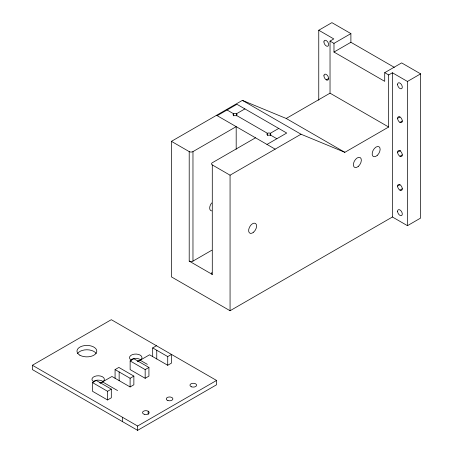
<?xml version="1.0" encoding="UTF-8"?>
<svg xmlns="http://www.w3.org/2000/svg" width="453" height="453" viewBox="0 0 453 453"><rect width="100%" height="100%" fill="white"/><g stroke="black" fill="none" stroke-linecap="round" stroke-linejoin="round"><path stroke-width="0.68" d="M318.759 100.238L318.759 30.243L331.913 22.65L350.894 33.607L350.894 42.288L394.291 67.344M350.894 33.607L333.98 43.375L333.98 52.05L384.716 81.342L384.716 72.667L388.663 74.943L388.663 127.021L330.033 93.171L330.033 41.093L333.793 38.924L318.759 30.243M384.716 72.667L401.63 62.899L420.611 73.856L420.611 218.08L407.457 225.679L392.423 216.998L230.062 310.735L171.432 276.885L171.432 141.342L242.389 100.373L286.211 118.471L344.841 152.321L388.663 127.021M217.191 115.685L236.919 104.292L286.721 133.04L266.987 144.433M333.98 52.05L350.894 42.288M244.909 108.901L236.449 113.782L236.449 115.866M171.432 141.342L189.207 151.602A2.656 1.535 0 0 0 192.967 151.602L236.189 126.653L236.189 149.258M326.273 79.864L328.668 78.482M286.211 118.471L330.033 93.171M255.509 137.803L212.287 162.757A2.656 1.535 0 0 0 212.287 164.926L212.287 274.433L189.207 261.109L189.207 151.602M278.731 128.431L270.277 133.312L270.277 135.396M388.663 74.943L392.423 72.774L407.457 81.455L420.611 73.856M212.287 164.926L230.062 175.192L301.019 134.224L344.841 152.321M397.587 118.324A3.324 1.92 60 0 1 401.115 118.007A3.324 1.92 60 0 1 401.115 122.706A3.324 1.92 60 0 1 397.587 118.324L399.982 116.942M399.937 122.389L402.332 121.008M189.207 261.109A2.656 1.535 0 0 0 192.967 261.109L211.84 250.215M397.587 152.208A3.324 1.92 60 0 1 401.115 151.897A3.324 1.92 60 0 1 401.115 156.591A3.324 1.92 60 0 1 397.587 152.208L400.577 150.481M32.39 365.254L111.313 319.688L216.551 380.446L216.551 384.784L137.621 430.35L32.39 369.597L32.39 365.254L137.621 426.013L216.551 380.446M399.937 156.279L402.332 154.898M397.587 186.092A3.324 1.92 60 0 1 401.115 185.781A3.324 1.92 60 0 1 401.115 190.475A3.324 1.92 60 0 1 397.587 186.092L399.982 184.716M399.937 190.164L402.332 188.782M92.525 382.615L96.285 380.441L111.313 389.121L111.313 397.802L107.559 399.971L92.525 391.29L92.525 382.615L107.559 391.29L111.313 389.121M115.073 378.272L115.073 369.597L118.833 367.423L133.867 376.103L133.867 384.784L130.107 386.953L111.948 376.471L100.204 383.249M130.136 360.933L133.895 358.759L148.929 367.44L148.929 376.12L145.17 378.289L130.136 369.608L130.136 360.933L145.17 369.608L148.929 367.44M152.684 356.59L152.684 347.915L156.444 345.741M137.82 361.568L149.564 354.79L167.718 365.271L171.477 363.102L171.477 354.422L167.718 356.59L152.684 347.915M115.073 369.597L130.107 378.272L133.867 376.103M330.033 41.093L333.98 43.375M242.389 100.373L301.019 134.224M227.055 109.988L233.635 113.782L233.635 115.866M236.449 115.413L267.457 133.312L267.457 135.396M270.277 134.937L276.851 138.737M216.534 115.3L275.164 149.15M140.164 360.214L147.367 364.371M102.554 381.896L117.587 390.577M407.457 81.455L407.457 225.679M392.423 72.774L392.423 216.998M230.062 175.192L230.062 310.735M192.967 151.602L192.967 261.109M167.718 356.59L167.718 365.271M156.761 350.265L156.761 358.946M148.193 411.228L148.193 414.331M145.17 369.608L145.17 378.289M137.621 426.013L137.621 430.35M130.107 378.272L130.107 386.953M122.593 417.332L122.593 421.669M119.15 371.947L119.15 380.628M107.559 391.29L107.559 399.971M212.287 274.433A2.656 1.535 0 0 1 211.862 272.581M211.642 210.922A5.646 3.262 -60 0 1 211.642 202.938M131.325 360.214A6.251 3.613 0 0 1 132.157 354.705A6.251 3.613 0 0 1 141.41 356.137A6.251 3.613 0 0 1 137.361 361.149M93.771 381.896A6.212 3.584 0 0 1 94.598 376.42A6.212 3.584 0 0 1 103.794 377.842A6.212 3.584 0 0 1 99.768 382.825M77.571 353.533A9.915 5.725 0 0 1 86.885 349.767A9.915 5.725 0 0 1 96.206 353.533M131.325 359.45A6.251 3.613 0 0 1 140.164 359.45M93.771 381.16A6.212 3.584 0 0 1 102.554 381.16M397.587 84.439A3.324 1.92 60 0 0 401.115 88.822A3.324 1.92 60 0 0 401.115 84.122A3.324 1.92 60 0 0 397.587 84.439M397.587 211.302A3.324 1.92 60 0 0 401.115 215.685A3.324 1.92 60 0 0 401.115 210.985A3.324 1.92 60 0 0 397.587 211.302M323.929 75.793A3.324 1.92 60 0 0 327.451 80.175A3.324 1.92 60 0 0 327.451 75.481A3.324 1.92 60 0 0 323.929 75.793M323.929 41.908A3.324 1.92 60 0 0 327.451 46.291A3.324 1.92 60 0 0 327.451 41.591A3.324 1.92 60 0 0 323.929 41.908M267.457 134.937A1.993 1.149 0 0 0 270.792 134.422A1.993 1.149 0 0 0 268.352 133.012A1.993 1.149 0 0 0 267.457 134.937M233.635 115.413A1.993 1.149 0 0 0 236.97 114.898A1.993 1.149 0 0 0 234.524 113.488A1.993 1.149 0 0 0 233.635 115.413M358.391 166.313A5.646 3.262 -60 0 0 360.18 157.565A5.646 3.262 -60 0 0 353.499 163.488A5.646 3.262 -60 0 0 358.391 166.313M377.179 155.464A5.646 3.262 -60 0 0 378.974 146.715A5.646 3.262 -60 0 0 372.292 152.638A5.646 3.262 -60 0 0 377.179 155.464M253.646 232.134A5.646 3.262 -60 0 0 255.435 223.391A5.646 3.262 -60 0 0 248.754 229.314A5.646 3.262 -60 0 0 253.646 232.134M79.875 355.197A9.915 5.725 0 0 0 96.461 352.632A9.915 5.725 0 0 0 84.32 345.622A9.915 5.725 0 0 0 79.875 355.197M191.63 386.851A3.324 1.92 0 0 0 196.613 385.192A3.324 1.92 0 0 0 191.63 383.527A3.324 1.92 0 0 0 191.63 386.851M144.184 414.246A3.324 1.92 0 0 0 149.167 412.587A3.324 1.92 0 0 0 144.184 410.922A3.324 1.92 0 0 0 144.184 414.246M167.91 400.548A3.324 1.92 0 0 0 172.893 398.889A3.324 1.92 0 0 0 167.91 397.224A3.324 1.92 0 0 0 167.91 400.548"/></g></svg>
